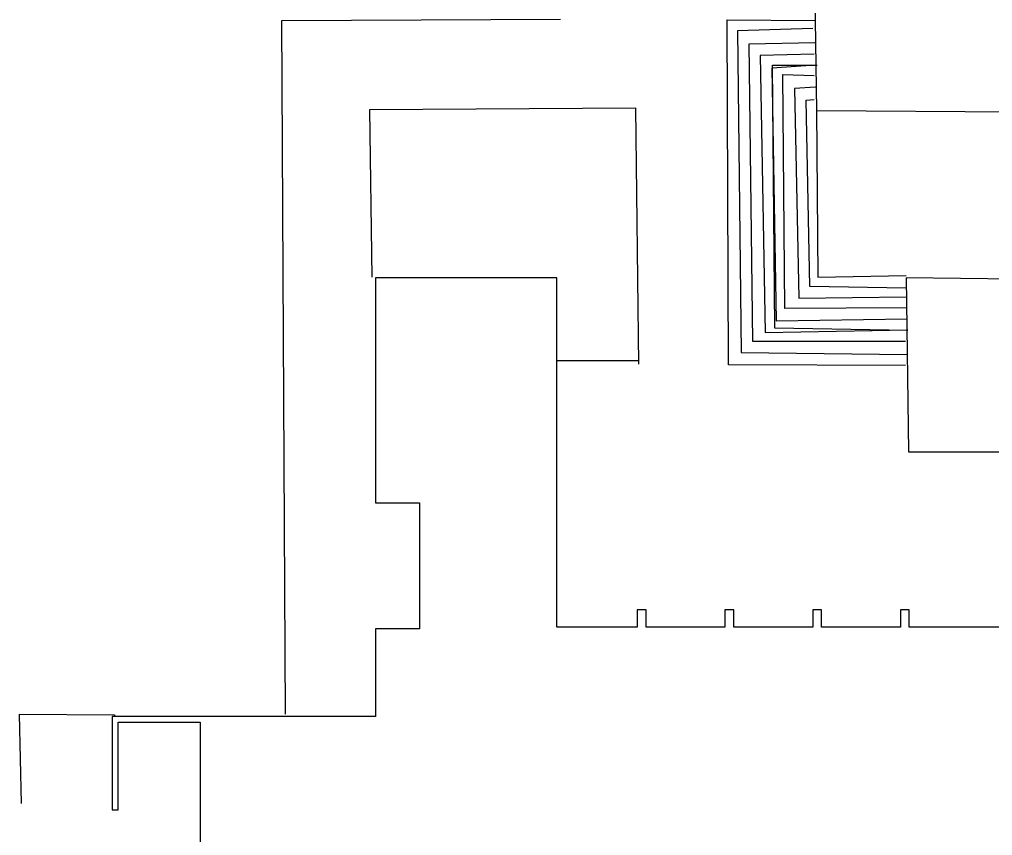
# Model space of a CAD drawing. Header units: inches. Extents: x -196 to 3268, y -1228 to 4808.
# Drawn here: x -131 to 1200, y 1641 to 2757 of the extents above; entities that cross this region are included whole.
import ezdxf

# ---------------------------------------------------------------- set-up
doc = ezdxf.new("R2010")
doc.units = ezdxf.units.IN
doc.header["$LTSCALE"] = 100
doc.header["$MEASUREMENT"] = 0
doc.layers.add('A-FP', color=16, linetype='CONTINUOUS')
doc.layers.add('A-SITE', color=3, linetype='CONTINUOUS')

msp = doc.modelspace()

# ---------------------------------------------------------------- linework, layer by layer
at = {"layer": 'A-FP'}
msp.add_lwpolyline([(1230, 1926), (1086, 1926), (1086, 1950), (1074, 1950), (1074, 1926), (966, 1926), (966, 1950), (954, 1950), (954, 1926), (846, 1926), (846, 1950), (834, 1950), (834, 1926), (726, 1926), (726, 1950), (714, 1950), (714, 1926), (604, 1926), (604, 2404), (356, 2404), (356, 2096), (416, 2096), (416, 1924), (356, 1924), (356, 1804), (-4, 1804), (-4, 1676), (4, 1676), (4, 1796), (116, 1796), (116, 1444)], dxfattribs=at)
at = {"layer": 'A-SITE'}
for p, q in [((956, 2879), (959, 2633)), ((228, 2756), (609, 2758)), ((233, 1807), (228, 2756)), ((839, 2285), (837, 2757)), ((837, 2757), (957, 2756)), ((954, 2745), (851, 2742)), ((851, 2742), (856, 2302)), ((867, 2724), (957, 2726)), ((872, 2317), (867, 2724)), ((956, 2710), (882, 2708)), ((882, 2708), (889, 2329)), ((958, 2695), (898, 2691)), ((898, 2691), (904, 2345)), ((902, 2335), (899, 2695)), ((899, 2695), (960, 2695)), ((916, 2362), (913, 2682)), ((913, 2682), (956, 2681)), ((958, 2665), (929, 2663)), ((929, 2663), (935, 2376)), ((712, 2636), (348, 2634)), ((716, 2286), (712, 2636)), ((945, 2647), (956, 2648)), ((950, 2392), (945, 2647)), ((348, 2634), (351, 2405)), ((959, 2634), (961, 2405)), ((959, 2633), (1238, 2631)), ((961, 2405), (1082, 2407)), ((1242, 2402), (1082, 2404)), ((1082, 2404), (1085, 2166)), ((1082, 2390), (950, 2392)), ((935, 2376), (1082, 2378)), ((1083, 2363), (916, 2362)), ((904, 2345), (1083, 2348)), ((889, 2329), (1084, 2333)), ((1084, 2332), (902, 2335)), ((1081, 2317), (872, 2317)), ((604, 2291), (715, 2291)), ((856, 2302), (1083, 2299)), ((1081, 2284), (839, 2285)), ((1085, 2166), (1242, 2166)), ((-128, 1685), (-131, 1807)), ((-131, 1807), (-1, 1806)), ((-1, 1806), (-1.1, 1804))]:
    msp.add_line(p, q, dxfattribs=at)

doc.saveas('drawing.dxf')
